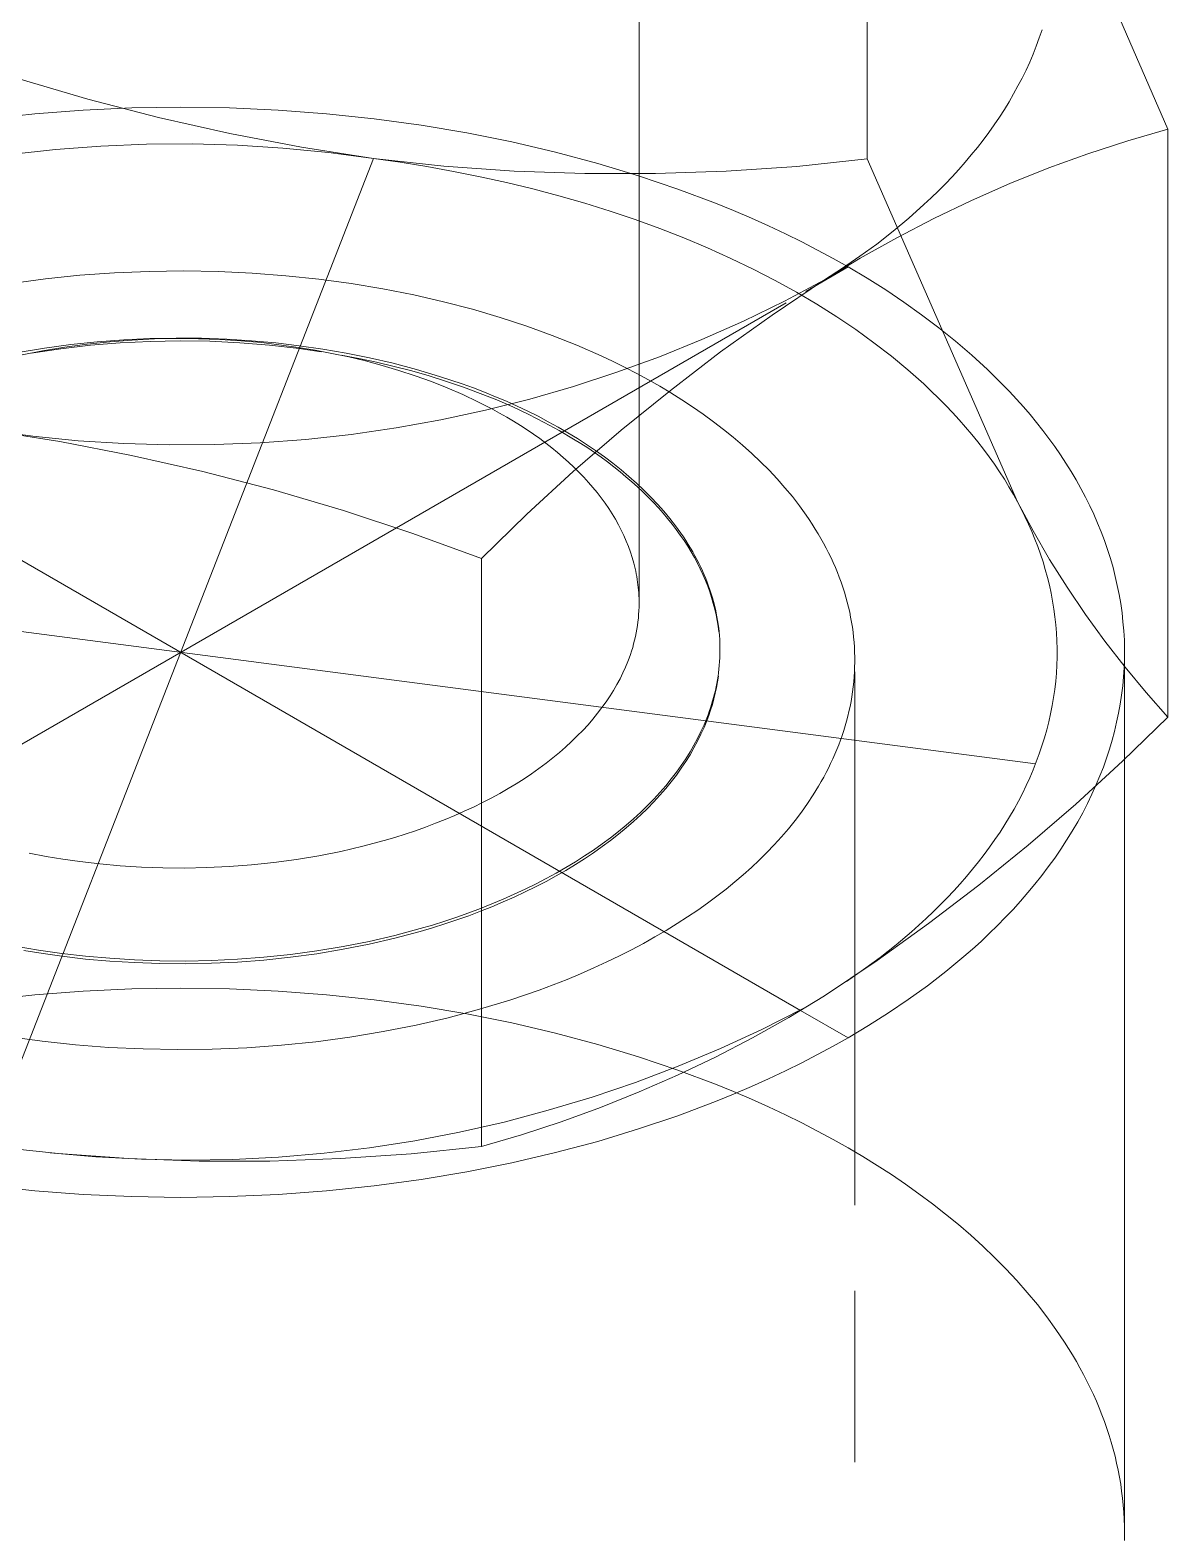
# Model space of a CAD drawing. Header units: millimetres. Extents: x -111 to 4919, y -143 to 3304.
# Drawn here: x 4455.75 to 4464.19, y 1393.85 to 1405.03 of the extents above; entities that cross this region are included whole.
import ezdxf

# ---------------------------------------------------------------- set-up
doc = ezdxf.new("R2010")
doc.units = ezdxf.units.MM
doc.linetypes.add('HIDDEN', pattern=[1.905, 1.27, -0.635])
doc.layers.add('ZANO_R', color=7, linetype='Continuous', lineweight=0)
doc.layers.add('ZANO_R_przerywana', color=7, linetype='HIDDEN', lineweight=0)

msp = doc.modelspace()

# ---------------------------------------------------------------- linework, layer by layer
at = {"layer": 'ZANO_R'}
for p, q in [((4460.27, 1408.991), (4460.27, 1400.776)), ((4461.961, 1408.43), (4461.961, 1404.071)), ((4464.192, 1404.292), (4463.136, 1406.723)), ((4463.238, 1404.968), (4463.216, 1404.908)), ((4463.259, 1405.028), (4463.238, 1404.968)), ((4463.192, 1404.848), (4463.167, 1404.789)), ((4463.216, 1404.908), (4463.192, 1404.848)), ((4463.14, 1404.729), (4463.111, 1404.67)), ((4463.167, 1404.789), (4463.14, 1404.729)), ((4456.181, 1404.514), (4455.662, 1404.667)), ((4463.08, 1404.612), (4463.048, 1404.553)), ((4463.111, 1404.67), (4463.08, 1404.612)), ((4456.706, 1404.378), (4456.181, 1404.514)), ((4463.014, 1404.495), (4462.979, 1404.438)), ((4463.048, 1404.553), (4463.014, 1404.495)), ((4455.436, 1404.368), (4455.789, 1404.406)), ((4455.789, 1404.406), (4456.147, 1404.432)), ((4456.147, 1404.432), (4456.508, 1404.449)), ((4456.508, 1404.449), (4456.87, 1404.454)), ((4457.234, 1404.259), (4456.706, 1404.378)), ((4456.87, 1404.454), (4457.232, 1404.449)), ((4457.232, 1404.449), (4457.593, 1404.432)), ((4457.593, 1404.432), (4457.951, 1404.406)), ((4457.951, 1404.406), (4458.305, 1404.368)), ((4458.305, 1404.368), (4458.653, 1404.321)), ((4462.942, 1404.38), (4462.904, 1404.323)), ((4462.979, 1404.438), (4462.942, 1404.38)), ((4457.766, 1404.158), (4457.234, 1404.259)), ((4458.653, 1404.321), (4458.994, 1404.264)), ((4458.994, 1404.264), (4459.327, 1404.197)), ((4462.863, 1404.267), (4462.822, 1404.211)), ((4462.904, 1404.323), (4462.863, 1404.267)), ((4463.894, 1404.206), (4464.192, 1404.292)), ((4464.192, 1399.933), (4464.192, 1404.292)), ((4455.942, 1404.141), (4456.279, 1404.166)), ((4456.279, 1404.166), (4456.617, 1404.18)), ((4456.617, 1404.18), (4456.955, 1404.182)), ((4456.955, 1404.182), (4457.292, 1404.172)), ((4457.292, 1404.172), (4457.629, 1404.151)), ((4457.629, 1404.151), (4457.966, 1404.118)), ((4458.301, 1404.073), (4457.766, 1404.158)), ((4459.327, 1404.197), (4459.65, 1404.122)), ((4462.779, 1404.156), (4462.734, 1404.101)), ((4462.822, 1404.211), (4462.779, 1404.156)), ((4463.599, 1404.11), (4463.894, 1404.206)), ((4455.44, 1396.752), (4458.301, 1404.073)), ((4455.606, 1404.104), (4455.942, 1404.141)), ((4457.966, 1404.118), (4458.301, 1404.073)), ((4458.301, 1404.073), (4458.499, 1404.046)), ((4458.822, 1404.018), (4458.301, 1404.073)), ((4458.499, 1404.046), (4458.697, 1404.014)), ((4459.65, 1404.122), (4459.964, 1404.038)), ((4459.964, 1404.038), (4460.267, 1403.946)), ((4461.961, 1404.071), (4461.44, 1404.016)), ((4461.961, 1404.071), (4463.077, 1401.528)), ((4462.688, 1404.046), (4462.641, 1403.993)), ((4462.734, 1404.101), (4462.688, 1404.046)), ((4463.308, 1404.004), (4463.599, 1404.11)), ((4458.697, 1404.014), (4458.895, 1403.979)), ((4459.345, 1403.981), (4458.822, 1404.018)), ((4458.895, 1403.979), (4459.092, 1403.939)), ((4459.092, 1403.939), (4459.288, 1403.896)), ((4459.869, 1403.963), (4459.345, 1403.981)), ((4460.393, 1403.962), (4459.869, 1403.963)), ((4460.267, 1403.946), (4460.558, 1403.848)), ((4460.917, 1403.98), (4460.393, 1403.962)), ((4461.44, 1404.016), (4460.917, 1403.98)), ((4462.592, 1403.939), (4462.542, 1403.886)), ((4462.641, 1403.993), (4462.592, 1403.939)), ((4463.02, 1403.888), (4463.308, 1404.004)), ((4459.288, 1403.896), (4459.483, 1403.849)), ((4459.483, 1403.849), (4459.676, 1403.798)), ((4460.558, 1403.848), (4460.837, 1403.743)), ((4462.49, 1403.834), (4462.437, 1403.783)), ((4462.542, 1403.886), (4462.49, 1403.834)), ((4462.736, 1403.764), (4463.02, 1403.888)), ((4459.676, 1403.798), (4459.867, 1403.743)), ((4459.867, 1403.743), (4460.055, 1403.684)), ((4460.837, 1403.743), (4460.971, 1403.688)), ((4462.383, 1403.732), (4462.271, 1403.632)), ((4462.437, 1403.783), (4462.383, 1403.732)), ((4462.457, 1403.63), (4462.736, 1403.764)), ((4460.055, 1403.684), (4460.241, 1403.621)), ((4460.241, 1403.621), (4460.424, 1403.555)), ((4460.971, 1403.688), (4461.103, 1403.632)), ((4461.103, 1403.632), (4461.231, 1403.574)), ((4462.271, 1403.632), (4462.155, 1403.535)), ((4462.182, 1403.487), (4462.457, 1403.63)), ((4460.424, 1403.555), (4460.603, 1403.485)), ((4460.603, 1403.485), (4460.778, 1403.411)), ((4461.231, 1403.574), (4461.355, 1403.516)), ((4461.355, 1403.516), (4461.477, 1403.456)), ((4461.911, 1403.335), (4462.182, 1403.487)), ((4462.155, 1403.535), (4462.034, 1403.44)), ((4460.778, 1403.411), (4460.95, 1403.334)), ((4461.477, 1403.456), (4461.594, 1403.395)), ((4461.594, 1403.395), (4461.709, 1403.333)), ((4462.034, 1403.44), (4461.908, 1403.349)), ((4460.95, 1403.334), (4461.117, 1403.254)), ((4461.117, 1403.254), (4461.279, 1403.17)), ((4461.506, 1403.089), (4461.82, 1403.27)), ((4461.646, 1403.174), (4461.911, 1403.335)), ((4461.779, 1403.26), (4461.646, 1403.174)), ((4461.709, 1403.333), (4461.82, 1403.27)), ((4461.908, 1403.349), (4461.779, 1403.26)), ((4461.82, 1403.27), (4461.961, 1403.187)), ((4455.616, 1403.148), (4455.868, 1403.182)), ((4455.868, 1403.182), (4456.123, 1403.208)), ((4456.123, 1403.208), (4456.379, 1403.227)), ((4456.379, 1403.227), (4456.636, 1403.237)), ((4456.636, 1403.237), (4456.893, 1403.241)), ((4456.893, 1403.241), (4457.148, 1403.236)), ((4457.148, 1403.236), (4457.401, 1403.224)), ((4457.401, 1403.224), (4457.651, 1403.205)), ((4457.651, 1403.205), (4457.896, 1403.179)), ((4457.896, 1403.179), (4458.136, 1403.147)), ((4458.136, 1403.147), (4458.371, 1403.108)), ((4461.257, 1402.913), (4461.646, 1403.174)), ((4461.279, 1403.17), (4461.437, 1403.083)), ((4461.646, 1403.174), (4461.348, 1403.016)), ((4461.961, 1403.187), (4462.099, 1403.1)), ((4452.304, 1403.049), (4461.468, 1397.758)), ((4458.371, 1403.108), (4458.599, 1403.063)), ((4458.599, 1403.063), (4458.82, 1403.012)), ((4461.437, 1403.083), (4461.589, 1402.994)), ((4462.099, 1403.1), (4462.234, 1403.01)), ((4452.022, 1397.614), (4461.36, 1403.005)), ((4458.82, 1403.012), (4459.034, 1402.956)), ((4459.034, 1402.956), (4459.239, 1402.896)), ((4461.348, 1403.016), (4461.044, 1402.868)), ((4461.589, 1402.994), (4461.736, 1402.901)), ((4462.234, 1403.01), (4462.365, 1402.916)), ((4462.365, 1402.916), (4462.494, 1402.819)), ((4459.239, 1402.896), (4459.437, 1402.831)), ((4459.437, 1402.831), (4459.625, 1402.763)), ((4461.044, 1402.868), (4460.735, 1402.731)), ((4460.875, 1402.64), (4461.257, 1402.913)), ((4461.736, 1402.901), (4461.877, 1402.806)), ((4461.877, 1402.806), (4462.012, 1402.708)), ((4462.494, 1402.819), (4462.618, 1402.72)), ((4456.056, 1402.694), (4455.86, 1402.668)), ((4456.178, 1402.698), (4456.012, 1402.676)), ((4456.252, 1402.715), (4456.056, 1402.694)), ((4456.345, 1402.716), (4456.178, 1402.698)), ((4456.423, 1402.707), (4456.202, 1402.689)), ((4456.448, 1402.73), (4456.252, 1402.715)), ((4456.511, 1402.728), (4456.345, 1402.716)), ((4456.644, 1402.718), (4456.423, 1402.707)), ((4456.643, 1402.739), (4456.448, 1402.73)), ((4456.677, 1402.736), (4456.511, 1402.728)), ((4456.836, 1402.743), (4456.643, 1402.739)), ((4456.866, 1402.722), (4456.644, 1402.718)), ((4456.841, 1402.739), (4456.677, 1402.736)), ((4457.026, 1402.741), (4456.836, 1402.743)), ((4457.002, 1402.738), (4456.841, 1402.739)), ((4457.088, 1402.719), (4456.866, 1402.722)), ((4457.161, 1402.732), (4457.002, 1402.738)), ((4457.213, 1402.734), (4457.026, 1402.741)), ((4457.309, 1402.708), (4457.088, 1402.719)), ((4457.317, 1402.722), (4457.161, 1402.732)), ((4457.396, 1402.723), (4457.213, 1402.734)), ((4457.53, 1402.69), (4457.309, 1402.708)), ((4457.47, 1402.709), (4457.317, 1402.722)), ((4457.576, 1402.707), (4457.396, 1402.723)), ((4457.618, 1402.691), (4457.47, 1402.709)), ((4457.75, 1402.665), (4457.53, 1402.69)), ((4457.75, 1402.686), (4457.576, 1402.707)), ((4457.742, 1402.674), (4457.618, 1402.691)), ((4459.625, 1402.763), (4459.809, 1402.69)), ((4460.735, 1402.731), (4460.422, 1402.604)), ((4462.012, 1402.708), (4462.141, 1402.609)), ((4462.618, 1402.72), (4462.738, 1402.617)), ((4455.86, 1402.668), (4455.665, 1402.635)), ((4455.846, 1402.648), (4455.682, 1402.616)), ((4455.982, 1402.664), (4455.762, 1402.632)), ((4456.012, 1402.676), (4455.846, 1402.648)), ((4456.202, 1402.689), (4455.982, 1402.664)), ((4457.867, 1402.653), (4457.742, 1402.674)), ((4457.924, 1402.661), (4457.75, 1402.686)), ((4457.913, 1402.642), (4457.75, 1402.665)), ((4457.992, 1402.629), (4457.867, 1402.653)), ((4458.097, 1402.631), (4457.924, 1402.661)), ((4458.117, 1402.603), (4457.992, 1402.629)), ((4458.193, 1402.592), (4458.062, 1402.617)), ((4458.272, 1402.596), (4458.097, 1402.631)), ((4458.242, 1402.573), (4458.117, 1402.603)), ((4458.324, 1402.564), (4458.193, 1402.592)), ((4458.446, 1402.556), (4458.272, 1402.596)), ((4459.809, 1402.69), (4459.989, 1402.61)), ((4459.989, 1402.61), (4460.078, 1402.568)), ((4460.422, 1402.604), (4460.105, 1402.489)), ((4460.502, 1402.355), (4460.875, 1402.64)), ((4462.141, 1402.609), (4462.264, 1402.507)), ((4462.738, 1402.617), (4462.853, 1402.51)), ((4458.366, 1402.539), (4458.242, 1402.573)), ((4458.454, 1402.533), (4458.324, 1402.564)), ((4458.489, 1402.503), (4458.366, 1402.539)), ((4458.619, 1402.51), (4458.446, 1402.556)), ((4458.584, 1402.499), (4458.454, 1402.533)), ((4458.61, 1402.463), (4458.489, 1402.503)), ((4458.713, 1402.462), (4458.584, 1402.499)), ((4458.79, 1402.459), (4458.619, 1402.51)), ((4460.105, 1402.489), (4459.784, 1402.384)), ((4460.078, 1402.568), (4460.166, 1402.525)), ((4460.166, 1402.525), (4460.253, 1402.48)), ((4460.253, 1402.48), (4460.339, 1402.433)), ((4462.264, 1402.507), (4462.323, 1402.455)), ((4462.853, 1402.51), (4462.909, 1402.456)), ((4458.73, 1402.42), (4458.61, 1402.463)), ((4458.841, 1402.422), (4458.713, 1402.462)), ((4458.847, 1402.373), (4458.73, 1402.42)), ((4458.959, 1402.403), (4458.79, 1402.459)), ((4458.968, 1402.379), (4458.841, 1402.422)), ((4458.962, 1402.324), (4458.847, 1402.373)), ((4459.042, 1402.373), (4458.959, 1402.403)), ((4459.092, 1402.333), (4458.968, 1402.379)), ((4459.125, 1402.341), (4459.042, 1402.373)), ((4459.784, 1402.384), (4459.459, 1402.29)), ((4460.138, 1402.06), (4460.502, 1402.355)), ((4460.339, 1402.433), (4460.423, 1402.385)), ((4460.423, 1402.385), (4460.506, 1402.336)), ((4462.323, 1402.455), (4462.381, 1402.403)), ((4462.381, 1402.403), (4462.437, 1402.35)), ((4462.909, 1402.456), (4462.964, 1402.401)), ((4462.964, 1402.401), (4463.018, 1402.346)), ((4459.075, 1402.271), (4458.962, 1402.324)), ((4459.129, 1402.243), (4459.075, 1402.271)), ((4459.215, 1402.284), (4459.092, 1402.333)), ((4459.206, 1402.308), (4459.125, 1402.341)), ((4459.183, 1402.215), (4459.129, 1402.243)), ((4459.459, 1402.29), (4459.131, 1402.208)), ((4459.287, 1402.274), (4459.206, 1402.308)), ((4459.335, 1402.232), (4459.215, 1402.284)), ((4459.366, 1402.238), (4459.287, 1402.274)), ((4460.506, 1402.336), (4460.587, 1402.285)), ((4460.587, 1402.285), (4460.667, 1402.232)), ((4462.437, 1402.35), (4462.491, 1402.297)), ((4462.491, 1402.297), (4462.544, 1402.244)), ((4462.544, 1402.244), (4462.595, 1402.19)), ((4463.018, 1402.346), (4463.07, 1402.289)), ((4463.07, 1402.289), (4463.12, 1402.232)), ((4458.801, 1402.136), (4458.469, 1402.077)), ((4459.131, 1402.208), (4458.801, 1402.136)), ((4459.236, 1402.186), (4459.183, 1402.215)), ((4459.289, 1402.156), (4459.236, 1402.186)), ((4459.34, 1402.126), (4459.289, 1402.156)), ((4459.452, 1402.176), (4459.335, 1402.232)), ((4459.444, 1402.201), (4459.366, 1402.238)), ((4459.521, 1402.163), (4459.444, 1402.201)), ((4459.567, 1402.118), (4459.452, 1402.176)), ((4459.596, 1402.123), (4459.521, 1402.163)), ((4460.667, 1402.232), (4460.745, 1402.178)), ((4460.745, 1402.178), (4460.821, 1402.123)), ((4462.595, 1402.19), (4462.644, 1402.136)), ((4462.644, 1402.136), (4462.692, 1402.082)), ((4463.12, 1402.232), (4463.17, 1402.175)), ((4463.17, 1402.175), (4463.218, 1402.116)), ((4455.44, 1402.059), (4455.975, 1401.975)), ((4455.775, 1402.015), (4455.44, 1402.059)), ((4458.134, 1402.028), (4457.798, 1401.992)), ((4458.469, 1402.077), (4458.134, 1402.028)), ((4459.39, 1402.095), (4459.34, 1402.126)), ((4459.439, 1402.063), (4459.39, 1402.095)), ((4459.486, 1402.03), (4459.439, 1402.063)), ((4459.533, 1401.997), (4459.486, 1402.03)), ((4459.678, 1402.058), (4459.567, 1402.118)), ((4459.67, 1402.083), (4459.596, 1402.123)), ((4459.742, 1402.041), (4459.67, 1402.083)), ((4459.785, 1401.994), (4459.678, 1402.058)), ((4459.813, 1401.998), (4459.742, 1402.041)), ((4459.782, 1401.753), (4460.138, 1402.06)), ((4460.821, 1402.123), (4460.896, 1402.066)), ((4460.896, 1402.066), (4460.968, 1402.008)), ((4462.692, 1402.082), (4462.738, 1402.027)), ((4462.738, 1402.027), (4462.782, 1401.973)), ((4463.218, 1402.116), (4463.264, 1402.057)), ((4463.264, 1402.057), (4463.309, 1401.998)), ((4456.111, 1401.982), (4455.775, 1402.015)), ((4455.975, 1401.975), (4456.507, 1401.873)), ((4456.448, 1401.961), (4456.111, 1401.982)), ((4456.786, 1401.951), (4456.448, 1401.961)), ((4457.124, 1401.953), (4456.786, 1401.951)), ((4457.461, 1401.966), (4457.124, 1401.953)), ((4457.798, 1401.992), (4457.461, 1401.966)), ((4459.579, 1401.963), (4459.533, 1401.997)), ((4459.623, 1401.929), (4459.579, 1401.963)), ((4459.666, 1401.894), (4459.623, 1401.929)), ((4459.838, 1401.961), (4459.785, 1401.994)), ((4459.881, 1401.954), (4459.813, 1401.998)), ((4459.889, 1401.928), (4459.838, 1401.961)), ((4459.948, 1401.908), (4459.881, 1401.954)), ((4459.939, 1401.894), (4459.889, 1401.928)), ((4460.013, 1401.862), (4459.948, 1401.908)), ((4460.968, 1402.008), (4461.038, 1401.949)), ((4461.038, 1401.949), (4461.106, 1401.888)), ((4462.782, 1401.973), (4462.825, 1401.918)), ((4462.825, 1401.918), (4462.866, 1401.862)), ((4463.309, 1401.998), (4463.353, 1401.938)), ((4463.353, 1401.938), (4463.395, 1401.877)), ((4456.507, 1401.873), (4457.035, 1401.754)), ((4459.707, 1401.858), (4459.666, 1401.894)), ((4459.747, 1401.822), (4459.707, 1401.858)), ((4459.786, 1401.786), (4459.747, 1401.822)), ((4459.988, 1401.859), (4459.939, 1401.894)), ((4460.036, 1401.824), (4459.988, 1401.859)), ((4460.076, 1401.815), (4460.013, 1401.862)), ((4460.083, 1401.788), (4460.036, 1401.824)), ((4460.137, 1401.766), (4460.076, 1401.815)), ((4461.106, 1401.888), (4461.171, 1401.826)), ((4461.171, 1401.826), (4461.234, 1401.763)), ((4462.866, 1401.862), (4462.905, 1401.807)), ((4462.905, 1401.807), (4462.943, 1401.751)), ((4463.395, 1401.877), (4463.435, 1401.815)), ((4463.435, 1401.815), (4463.474, 1401.753)), ((4457.035, 1401.754), (4457.559, 1401.618)), ((4459.437, 1401.436), (4459.782, 1401.753)), ((4459.824, 1401.749), (4459.786, 1401.786)), ((4459.86, 1401.711), (4459.824, 1401.749)), ((4459.894, 1401.673), (4459.86, 1401.711)), ((4460.129, 1401.752), (4460.083, 1401.788)), ((4460.173, 1401.715), (4460.129, 1401.752)), ((4460.195, 1401.717), (4460.137, 1401.766)), ((4460.216, 1401.678), (4460.173, 1401.715)), ((4460.252, 1401.667), (4460.195, 1401.717)), ((4461.234, 1401.763), (4461.294, 1401.699)), ((4461.294, 1401.699), (4461.352, 1401.633)), ((4462.943, 1401.751), (4462.979, 1401.696)), ((4462.979, 1401.696), (4463.013, 1401.64)), ((4463.474, 1401.753), (4463.511, 1401.691)), ((4463.511, 1401.691), (4463.546, 1401.628)), ((4457.559, 1401.618), (4458.078, 1401.465)), ((4459.928, 1401.635), (4459.894, 1401.673)), ((4459.959, 1401.597), (4459.928, 1401.635)), ((4459.989, 1401.558), (4459.959, 1401.597)), ((4460.258, 1401.64), (4460.216, 1401.678)), ((4460.306, 1401.616), (4460.252, 1401.667)), ((4460.299, 1401.602), (4460.258, 1401.64)), ((4460.338, 1401.563), (4460.299, 1401.602)), ((4460.358, 1401.564), (4460.306, 1401.616)), ((4461.352, 1401.633), (4461.407, 1401.567)), ((4463.013, 1401.64), (4463.046, 1401.584)), ((4463.046, 1401.584), (4463.077, 1401.528)), ((4463.546, 1401.628), (4463.58, 1401.564)), ((4458.078, 1401.465), (4458.592, 1401.295)), ((4460.018, 1401.518), (4459.989, 1401.558)), ((4460.045, 1401.479), (4460.018, 1401.518)), ((4460.071, 1401.439), (4460.045, 1401.479)), ((4460.376, 1401.524), (4460.338, 1401.563)), ((4460.407, 1401.512), (4460.358, 1401.564)), ((4460.413, 1401.485), (4460.376, 1401.524)), ((4460.454, 1401.459), (4460.407, 1401.512)), ((4460.448, 1401.445), (4460.413, 1401.485)), ((4461.407, 1401.567), (4461.459, 1401.5)), ((4461.459, 1401.5), (4461.509, 1401.431)), ((4463.077, 1401.528), (4463.105, 1401.474)), ((4463.077, 1401.528), (4463.192, 1401.313)), ((4463.105, 1401.474), (4463.132, 1401.419)), ((4463.58, 1401.564), (4463.612, 1401.5)), ((4463.612, 1401.5), (4463.642, 1401.436)), ((4459.101, 1401.108), (4459.437, 1401.436)), ((4460.095, 1401.399), (4460.071, 1401.439)), ((4460.117, 1401.359), (4460.095, 1401.399)), ((4460.138, 1401.319), (4460.117, 1401.359)), ((4460.482, 1401.405), (4460.448, 1401.445)), ((4460.499, 1401.405), (4460.454, 1401.459)), ((4460.515, 1401.364), (4460.482, 1401.405)), ((4460.541, 1401.351), (4460.499, 1401.405)), ((4460.546, 1401.323), (4460.515, 1401.364)), ((4460.581, 1401.296), (4460.541, 1401.351)), ((4461.509, 1401.431), (4461.532, 1401.397)), ((4461.532, 1401.397), (4461.555, 1401.362)), ((4461.555, 1401.362), (4461.577, 1401.327)), ((4463.132, 1401.419), (4463.158, 1401.364)), ((4463.158, 1401.364), (4463.182, 1401.309)), ((4463.642, 1401.436), (4463.67, 1401.371)), ((4463.67, 1401.371), (4463.697, 1401.306)), ((4450.53, 1401.238), (4463.211, 1399.587)), ((4458.592, 1401.295), (4459.101, 1401.108)), ((4460.157, 1401.278), (4460.138, 1401.319)), ((4460.175, 1401.238), (4460.157, 1401.278)), ((4460.191, 1401.197), (4460.175, 1401.238)), ((4460.576, 1401.282), (4460.546, 1401.323)), ((4460.604, 1401.241), (4460.576, 1401.282)), ((4460.6, 1401.268), (4460.581, 1401.296)), ((4460.618, 1401.241), (4460.6, 1401.268)), ((4460.631, 1401.199), (4460.604, 1401.241)), ((4460.635, 1401.213), (4460.618, 1401.241)), ((4461.577, 1401.327), (4461.599, 1401.292)), ((4461.599, 1401.292), (4461.619, 1401.257)), ((4461.619, 1401.257), (4461.639, 1401.221)), ((4463.182, 1401.309), (4463.205, 1401.253)), ((4463.192, 1401.313), (4463.315, 1401.102)), ((4463.205, 1401.253), (4463.227, 1401.197)), ((4463.697, 1401.306), (4463.722, 1401.241)), ((4463.722, 1401.241), (4463.745, 1401.175)), ((4460.206, 1401.156), (4460.191, 1401.197)), ((4460.219, 1401.116), (4460.206, 1401.156)), ((4460.656, 1401.157), (4460.631, 1401.199)), ((4460.652, 1401.185), (4460.635, 1401.213)), ((4460.669, 1401.157), (4460.652, 1401.185)), ((4460.68, 1401.115), (4460.656, 1401.157)), ((4460.684, 1401.129), (4460.669, 1401.157)), ((4460.699, 1401.101), (4460.684, 1401.129)), ((4461.639, 1401.221), (4461.658, 1401.186)), ((4461.658, 1401.186), (4461.676, 1401.15)), ((4461.676, 1401.15), (4461.694, 1401.114)), ((4463.227, 1401.197), (4463.247, 1401.14)), ((4463.247, 1401.14), (4463.266, 1401.083)), ((4463.745, 1401.175), (4463.766, 1401.108)), ((4459.101, 1396.749), (4459.101, 1401.108)), ((4460.231, 1401.075), (4460.219, 1401.116)), ((4460.241, 1401.035), (4460.231, 1401.075)), ((4460.245, 1401.014), (4460.241, 1401.035)), ((4460.249, 1400.994), (4460.245, 1401.014)), ((4460.703, 1401.073), (4460.68, 1401.115)), ((4460.714, 1401.073), (4460.699, 1401.101)), ((4460.724, 1401.031), (4460.703, 1401.073)), ((4460.727, 1401.045), (4460.714, 1401.073)), ((4460.744, 1400.989), (4460.724, 1401.031)), ((4460.741, 1401.017), (4460.727, 1401.045)), ((4460.753, 1400.988), (4460.741, 1401.017)), ((4461.694, 1401.114), (4461.71, 1401.078)), ((4461.71, 1401.078), (4461.726, 1401.042)), ((4461.726, 1401.042), (4461.741, 1401.005)), ((4463.266, 1401.083), (4463.283, 1401.026)), ((4463.283, 1401.026), (4463.299, 1400.968)), ((4463.315, 1401.102), (4463.445, 1400.896)), ((4463.766, 1401.108), (4463.785, 1401.042)), ((4463.785, 1401.042), (4463.802, 1400.975)), ((4460.253, 1400.974), (4460.249, 1400.994)), ((4460.256, 1400.954), (4460.253, 1400.974)), ((4460.259, 1400.933), (4460.256, 1400.954)), ((4460.262, 1400.913), (4460.259, 1400.933)), ((4460.264, 1400.893), (4460.262, 1400.913)), ((4460.762, 1400.946), (4460.744, 1400.989)), ((4460.765, 1400.96), (4460.753, 1400.988)), ((4460.779, 1400.904), (4460.762, 1400.946)), ((4460.776, 1400.932), (4460.765, 1400.96)), ((4460.786, 1400.903), (4460.776, 1400.932)), ((4460.794, 1400.861), (4460.779, 1400.904)), ((4460.796, 1400.875), (4460.786, 1400.903)), ((4461.741, 1401.005), (4461.755, 1400.969)), ((4461.755, 1400.969), (4461.769, 1400.932)), ((4461.769, 1400.932), (4461.781, 1400.896)), ((4463.299, 1400.968), (4463.313, 1400.91)), ((4463.313, 1400.91), (4463.326, 1400.852)), ((4463.802, 1400.975), (4463.817, 1400.908)), ((4463.817, 1400.908), (4463.831, 1400.841)), ((4460.266, 1400.873), (4460.264, 1400.893)), ((4460.268, 1400.853), (4460.266, 1400.873)), ((4460.269, 1400.833), (4460.268, 1400.853)), ((4460.27, 1400.813), (4460.269, 1400.833)), ((4460.27, 1400.793), (4460.27, 1400.813)), ((4460.808, 1400.819), (4460.794, 1400.861)), ((4460.806, 1400.847), (4460.796, 1400.875)), ((4460.814, 1400.818), (4460.806, 1400.847)), ((4460.82, 1400.776), (4460.808, 1400.819)), ((4460.822, 1400.79), (4460.814, 1400.818)), ((4461.781, 1400.896), (4461.793, 1400.859)), ((4461.793, 1400.859), (4461.804, 1400.822)), ((4461.804, 1400.822), (4461.814, 1400.785)), ((4463.326, 1400.852), (4463.337, 1400.793)), ((4463.337, 1400.793), (4463.346, 1400.734)), ((4463.445, 1400.896), (4463.581, 1400.693)), ((4463.831, 1400.841), (4463.842, 1400.774)), ((4460.265, 1400.666), (4460.267, 1400.694)), ((4460.267, 1400.694), (4460.269, 1400.721)), ((4460.269, 1400.721), (4460.27, 1400.749)), ((4460.27, 1400.749), (4460.27, 1400.776)), ((4460.831, 1400.734), (4460.82, 1400.776)), ((4460.83, 1400.762), (4460.822, 1400.79)), ((4460.836, 1400.734), (4460.83, 1400.762)), ((4460.841, 1400.691), (4460.831, 1400.734)), ((4460.842, 1400.705), (4460.836, 1400.734)), ((4460.849, 1400.649), (4460.841, 1400.691)), ((4460.848, 1400.677), (4460.842, 1400.705)), ((4461.814, 1400.785), (4461.823, 1400.748)), ((4461.823, 1400.748), (4461.832, 1400.711)), ((4461.832, 1400.711), (4461.839, 1400.674)), ((4463.346, 1400.734), (4463.354, 1400.675)), ((4463.581, 1400.693), (4463.724, 1400.496)), ((4463.842, 1400.774), (4463.852, 1400.706)), ((4463.852, 1400.706), (4463.859, 1400.638)), ((4460.249, 1400.557), (4460.254, 1400.584)), ((4460.254, 1400.584), (4460.258, 1400.611)), ((4460.258, 1400.611), (4460.262, 1400.639)), ((4460.262, 1400.639), (4460.265, 1400.666)), ((4460.853, 1400.649), (4460.848, 1400.677)), ((4460.856, 1400.607), (4460.849, 1400.649)), ((4460.857, 1400.621), (4460.853, 1400.649)), ((4460.862, 1400.564), (4460.856, 1400.607)), ((4460.861, 1400.593), (4460.857, 1400.621)), ((4460.864, 1400.565), (4460.861, 1400.593)), ((4461.839, 1400.674), (4461.846, 1400.637)), ((4461.846, 1400.637), (4461.852, 1400.6)), ((4461.852, 1400.6), (4461.857, 1400.563)), ((4463.354, 1400.675), (4463.361, 1400.616)), ((4463.361, 1400.616), (4463.365, 1400.557)), ((4463.859, 1400.638), (4463.865, 1400.571)), ((4463.865, 1400.571), (4463.869, 1400.503)), ((4460.223, 1400.449), (4460.23, 1400.475)), ((4460.23, 1400.475), (4460.237, 1400.502)), ((4460.237, 1400.502), (4460.243, 1400.529)), ((4460.243, 1400.529), (4460.249, 1400.557)), ((4460.866, 1400.537), (4460.864, 1400.565)), ((4460.868, 1400.509), (4460.866, 1400.537)), ((4460.869, 1400.481), (4460.868, 1400.509)), ((4460.87, 1400.453), (4460.869, 1400.481)), ((4461.857, 1400.563), (4461.861, 1400.526)), ((4461.861, 1400.526), (4461.865, 1400.489)), ((4461.865, 1400.489), (4461.867, 1400.452)), ((4463.365, 1400.557), (4463.369, 1400.497)), ((4463.369, 1400.497), (4463.37, 1400.438)), ((4463.724, 1400.496), (4463.874, 1400.303)), ((4463.869, 1400.503), (4463.87, 1400.435)), ((4460.169, 1400.302), (4460.187, 1400.344)), ((4460.187, 1400.344), (4460.197, 1400.37)), ((4460.197, 1400.37), (4460.206, 1400.396)), ((4460.206, 1400.396), (4460.215, 1400.422)), ((4460.215, 1400.422), (4460.223, 1400.449)), ((4460.867, 1400.344), (4460.869, 1400.371)), ((4460.869, 1400.371), (4460.87, 1400.398)), ((4460.87, 1400.426), (4460.87, 1400.453)), ((4460.87, 1400.398), (4460.87, 1400.426)), ((4461.867, 1400.452), (4461.869, 1400.415)), ((4461.869, 1400.415), (4461.87, 1400.378)), ((4461.87, 1400.378), (4461.87, 1400.341)), ((4463.37, 1400.378), (4463.368, 1400.318)), ((4463.37, 1400.438), (4463.37, 1400.378)), ((4463.87, 1400.367), (4463.867, 1400.299)), ((4463.87, 1400.435), (4463.87, 1400.367)), ((4463.87, 1393.881), (4463.87, 1400.413)), ((4460.129, 1400.217), (4460.15, 1400.26)), ((4460.15, 1400.26), (4460.169, 1400.302)), ((4460.851, 1400.209), (4460.856, 1400.236)), ((4460.852, 1400.193), (4460.858, 1400.235)), ((4460.856, 1400.236), (4460.859, 1400.262)), ((4460.859, 1400.262), (4460.862, 1400.289)), ((4460.862, 1400.289), (4460.865, 1400.316)), ((4460.865, 1400.316), (4460.867, 1400.344)), ((4461.868, 1400.267), (4461.866, 1400.23)), ((4461.869, 1400.304), (4461.868, 1400.267)), ((4461.87, 1400.341), (4461.869, 1400.304)), ((4461.87, 1400.267), (4461.87, 1398.011)), ((4463.365, 1400.258), (4463.36, 1400.198)), ((4463.368, 1400.318), (4463.365, 1400.258)), ((4463.867, 1400.299), (4463.863, 1400.231)), ((4463.874, 1400.303), (4464.03, 1400.115)), ((4460.055, 1400.089), (4460.081, 1400.131)), ((4460.081, 1400.131), (4460.106, 1400.174)), ((4460.106, 1400.174), (4460.129, 1400.217)), ((4460.829, 1400.104), (4460.836, 1400.13)), ((4460.835, 1400.109), (4460.844, 1400.151)), ((4460.836, 1400.13), (4460.841, 1400.156)), ((4460.841, 1400.156), (4460.847, 1400.182)), ((4460.844, 1400.151), (4460.852, 1400.193)), ((4460.847, 1400.182), (4460.851, 1400.209)), ((4461.859, 1400.157), (4461.854, 1400.12)), ((4461.863, 1400.193), (4461.859, 1400.157)), ((4461.866, 1400.23), (4461.863, 1400.193)), ((4463.353, 1400.138), (4463.344, 1400.078)), ((4463.36, 1400.198), (4463.353, 1400.138)), ((4463.857, 1400.164), (4463.849, 1400.096)), ((4463.863, 1400.231), (4463.857, 1400.164)), ((4459.995, 1400.003), (4460.026, 1400.046)), ((4460.026, 1400.046), (4460.055, 1400.089)), ((4460.799, 1400.001), (4460.808, 1400.026)), ((4460.801, 1399.985), (4460.814, 1400.026)), ((4460.808, 1400.026), (4460.815, 1400.052)), ((4460.814, 1400.026), (4460.825, 1400.067)), ((4460.815, 1400.052), (4460.822, 1400.078)), ((4460.822, 1400.078), (4460.829, 1400.104)), ((4460.825, 1400.067), (4460.835, 1400.109)), ((4461.835, 1400.011), (4461.827, 1399.975)), ((4461.842, 1400.047), (4461.835, 1400.011)), ((4461.848, 1400.084), (4461.842, 1400.047)), ((4461.854, 1400.12), (4461.848, 1400.084)), ((4463.334, 1400.018), (4463.322, 1399.958)), ((4463.344, 1400.078), (4463.334, 1400.018)), ((4463.839, 1400.029), (4463.826, 1399.961)), ((4463.849, 1400.096), (4463.839, 1400.029)), ((4464.03, 1400.115), (4464.192, 1399.933)), ((4459.892, 1399.876), (4459.928, 1399.918)), ((4459.928, 1399.918), (4459.963, 1399.961)), ((4459.963, 1399.961), (4459.995, 1400.003)), ((4460.752, 1399.875), (4460.772, 1399.925)), ((4460.752, 1399.855), (4460.772, 1399.904)), ((4460.772, 1399.925), (4460.782, 1399.95)), ((4460.772, 1399.904), (4460.787, 1399.944)), ((4460.782, 1399.95), (4460.791, 1399.975)), ((4460.787, 1399.944), (4460.801, 1399.985)), ((4460.791, 1399.975), (4460.799, 1400.001)), ((4461.809, 1399.903), (4461.799, 1399.868)), ((4461.818, 1399.939), (4461.809, 1399.903)), ((4461.827, 1399.975), (4461.818, 1399.939)), ((4463.309, 1399.898), (4463.294, 1399.839)), ((4463.322, 1399.958), (4463.309, 1399.898)), ((4463.826, 1399.961), (4463.812, 1399.894)), ((4464.192, 1399.933), (4463.856, 1399.606)), ((4459.77, 1399.751), (4459.812, 1399.793)), ((4459.812, 1399.793), (4459.853, 1399.834)), ((4459.853, 1399.834), (4459.892, 1399.876)), ((4460.704, 1399.775), (4460.729, 1399.825)), ((4460.704, 1399.754), (4460.729, 1399.805)), ((4460.729, 1399.825), (4460.752, 1399.875)), ((4460.729, 1399.805), (4460.752, 1399.855)), ((4461.776, 1399.797), (4461.764, 1399.762)), ((4461.788, 1399.832), (4461.776, 1399.797)), ((4461.799, 1399.868), (4461.788, 1399.832)), ((4463.294, 1399.839), (4463.277, 1399.779)), ((4463.796, 1399.827), (4463.779, 1399.761)), ((4463.812, 1399.894), (4463.796, 1399.827)), ((4459.679, 1399.67), (4459.725, 1399.71)), ((4459.725, 1399.71), (4459.77, 1399.751)), ((4460.617, 1399.624), (4460.648, 1399.675)), ((4460.648, 1399.675), (4460.677, 1399.725)), ((4460.648, 1399.654), (4460.677, 1399.704)), ((4460.677, 1399.725), (4460.704, 1399.775)), ((4460.677, 1399.704), (4460.704, 1399.754)), ((4461.737, 1399.692), (4461.722, 1399.657)), ((4461.751, 1399.727), (4461.737, 1399.692)), ((4461.764, 1399.762), (4461.751, 1399.727)), ((4463.258, 1399.719), (4463.238, 1399.66)), ((4463.277, 1399.779), (4463.258, 1399.719)), ((4463.759, 1399.694), (4463.737, 1399.628)), ((4463.779, 1399.761), (4463.759, 1399.694)), ((4459.527, 1399.552), (4459.58, 1399.59)), ((4459.58, 1399.59), (4459.63, 1399.63)), ((4459.63, 1399.63), (4459.679, 1399.67)), ((4460.547, 1399.524), (4460.583, 1399.574)), ((4460.583, 1399.574), (4460.617, 1399.624)), ((4460.583, 1399.553), (4460.617, 1399.603)), ((4460.617, 1399.603), (4460.648, 1399.654)), ((4461.691, 1399.589), (4461.675, 1399.555)), ((4461.707, 1399.623), (4461.691, 1399.589)), ((4461.722, 1399.657), (4461.707, 1399.623)), ((4463.216, 1399.601), (4463.193, 1399.542)), ((4463.238, 1399.66), (4463.216, 1399.601)), ((4463.856, 1399.606), (4463.51, 1399.288)), ((4463.714, 1399.562), (4463.688, 1399.497)), ((4463.737, 1399.628), (4463.714, 1399.562)), ((4459.358, 1399.439), (4459.417, 1399.476)), ((4459.417, 1399.476), (4459.473, 1399.513)), ((4459.473, 1399.513), (4459.527, 1399.552)), ((4460.468, 1399.424), (4460.509, 1399.474)), ((4460.468, 1399.403), (4460.509, 1399.453)), ((4460.509, 1399.474), (4460.547, 1399.524)), ((4460.509, 1399.453), (4460.547, 1399.503)), ((4460.547, 1399.503), (4460.583, 1399.553)), ((4461.621, 1399.454), (4461.602, 1399.421)), ((4461.64, 1399.487), (4461.621, 1399.454)), ((4461.658, 1399.521), (4461.64, 1399.487)), ((4461.675, 1399.555), (4461.658, 1399.521)), ((4463.168, 1399.483), (4463.141, 1399.425)), ((4463.193, 1399.542), (4463.168, 1399.483)), ((4463.688, 1399.497), (4463.661, 1399.432)), ((4459.173, 1399.332), (4459.237, 1399.367)), ((4459.237, 1399.367), (4459.299, 1399.402)), ((4459.299, 1399.402), (4459.358, 1399.439)), ((4460.379, 1399.325), (4460.425, 1399.374)), ((4460.379, 1399.304), (4460.425, 1399.354)), ((4460.425, 1399.374), (4460.468, 1399.424)), ((4460.425, 1399.354), (4460.468, 1399.403)), ((4461.562, 1399.356), (4461.519, 1399.291)), ((4461.602, 1399.421), (4461.562, 1399.356)), ((4463.113, 1399.366), (4463.083, 1399.309)), ((4463.141, 1399.425), (4463.113, 1399.366)), ((4463.629, 1399.362), (4463.596, 1399.292)), ((4463.661, 1399.432), (4463.629, 1399.362)), ((4458.904, 1399.203), (4458.974, 1399.234)), ((4458.974, 1399.234), (4459.042, 1399.266)), ((4459.042, 1399.266), (4459.108, 1399.299)), ((4459.108, 1399.299), (4459.173, 1399.332)), ((4460.229, 1399.179), (4460.282, 1399.227)), ((4460.282, 1399.227), (4460.332, 1399.276)), ((4460.282, 1399.207), (4460.332, 1399.255)), ((4460.332, 1399.276), (4460.379, 1399.325)), ((4460.332, 1399.255), (4460.379, 1399.304)), ((4461.474, 1399.228), (4461.427, 1399.166)), ((4461.519, 1399.291), (4461.474, 1399.228)), ((4463.051, 1399.251), (4463.018, 1399.194)), ((4463.083, 1399.309), (4463.051, 1399.251)), ((4463.51, 1399.288), (4463.155, 1398.982)), ((4463.596, 1399.292), (4463.56, 1399.223)), ((4458.611, 1399.09), (4458.686, 1399.117)), ((4458.686, 1399.117), (4458.76, 1399.145)), ((4458.76, 1399.145), (4458.833, 1399.173)), ((4458.833, 1399.173), (4458.904, 1399.203)), ((4460.117, 1399.085), (4460.174, 1399.132)), ((4460.174, 1399.132), (4460.229, 1399.179)), ((4460.174, 1399.111), (4460.229, 1399.159)), ((4460.229, 1399.159), (4460.282, 1399.207)), ((4461.427, 1399.166), (4461.378, 1399.105)), ((4462.983, 1399.137), (4462.947, 1399.08)), ((4463.018, 1399.194), (4462.983, 1399.137)), ((4463.523, 1399.155), (4463.483, 1399.087)), ((4463.56, 1399.223), (4463.523, 1399.155)), ((4458.221, 1398.975), (4458.38, 1399.018)), ((4458.38, 1399.018), (4458.458, 1399.041)), ((4458.458, 1399.041), (4458.535, 1399.065)), ((4458.535, 1399.065), (4458.611, 1399.09)), ((4459.996, 1398.992), (4460.058, 1399.038)), ((4459.996, 1398.972), (4460.058, 1399.017)), ((4460.058, 1399.038), (4460.117, 1399.085)), ((4460.058, 1399.017), (4460.117, 1399.064)), ((4460.117, 1399.064), (4460.174, 1399.111)), ((4461.327, 1399.045), (4461.273, 1398.986)), ((4461.378, 1399.105), (4461.327, 1399.045)), ((4462.909, 1399.024), (4462.87, 1398.969)), ((4462.947, 1399.08), (4462.909, 1399.024)), ((4463.441, 1399.02), (4463.398, 1398.953)), ((4463.483, 1399.087), (4463.441, 1399.02)), ((4455.746, 1398.924), (4455.872, 1398.9)), ((4455.872, 1398.9), (4455.997, 1398.879)), ((4457.729, 1398.877), (4457.895, 1398.905)), ((4457.895, 1398.905), (4458.059, 1398.937)), ((4458.059, 1398.937), (4458.221, 1398.975)), ((4459.798, 1398.86), (4459.866, 1398.903)), ((4459.866, 1398.903), (4459.932, 1398.947)), ((4459.866, 1398.882), (4459.932, 1398.927)), ((4459.932, 1398.947), (4459.996, 1398.992)), ((4459.932, 1398.927), (4459.996, 1398.972)), ((4461.218, 1398.929), (4461.161, 1398.872)), ((4461.273, 1398.986), (4461.218, 1398.929)), ((4462.829, 1398.913), (4462.787, 1398.859)), ((4463.155, 1398.982), (4462.791, 1398.686)), ((4462.87, 1398.969), (4462.829, 1398.913)), ((4463.398, 1398.953), (4463.353, 1398.887)), ((4455.997, 1398.879), (4456.122, 1398.862)), ((4456.122, 1398.862), (4456.271, 1398.844)), ((4456.271, 1398.844), (4456.423, 1398.83)), ((4456.423, 1398.83), (4456.579, 1398.821)), ((4456.579, 1398.821), (4456.738, 1398.815)), ((4456.738, 1398.815), (4456.9, 1398.813)), ((4456.9, 1398.813), (4457.064, 1398.817)), ((4457.064, 1398.817), (4457.229, 1398.824)), ((4457.229, 1398.824), (4457.395, 1398.837)), ((4457.395, 1398.837), (4457.562, 1398.855)), ((4457.562, 1398.855), (4457.729, 1398.877)), ((4459.655, 1398.775), (4459.727, 1398.817)), ((4459.655, 1398.755), (4459.727, 1398.796)), ((4459.727, 1398.817), (4459.798, 1398.86)), ((4459.727, 1398.796), (4459.798, 1398.839)), ((4459.798, 1398.839), (4459.866, 1398.882)), ((4461.103, 1398.817), (4461.043, 1398.763)), ((4461.161, 1398.872), (4461.103, 1398.817)), ((4462.743, 1398.804), (4462.698, 1398.751)), ((4462.787, 1398.859), (4462.743, 1398.804)), ((4463.305, 1398.822), (4463.256, 1398.758)), ((4463.353, 1398.887), (4463.305, 1398.822)), ((4459.425, 1398.656), (4459.503, 1398.695)), ((4459.425, 1398.636), (4459.503, 1398.674)), ((4459.503, 1398.695), (4459.58, 1398.735)), ((4459.503, 1398.674), (4459.58, 1398.714)), ((4459.58, 1398.735), (4459.655, 1398.775)), ((4459.58, 1398.714), (4459.655, 1398.755)), ((4460.98, 1398.71), (4460.916, 1398.657)), ((4461.043, 1398.763), (4460.98, 1398.71)), ((4462.791, 1398.686), (4462.417, 1398.402)), ((4462.652, 1398.697), (4462.604, 1398.645)), ((4462.698, 1398.751), (4462.652, 1398.697)), ((4463.206, 1398.694), (4463.153, 1398.631)), ((4463.256, 1398.758), (4463.206, 1398.694)), ((4459.179, 1398.548), (4459.263, 1398.583)), ((4459.179, 1398.527), (4459.263, 1398.562)), ((4459.263, 1398.583), (4459.345, 1398.619)), ((4459.263, 1398.562), (4459.345, 1398.598)), ((4459.345, 1398.619), (4459.425, 1398.656)), ((4459.345, 1398.598), (4459.425, 1398.636)), ((4460.848, 1398.605), (4460.778, 1398.553)), ((4460.916, 1398.657), (4460.848, 1398.605)), ((4462.555, 1398.593), (4462.504, 1398.541)), ((4462.604, 1398.645), (4462.555, 1398.593)), ((4463.099, 1398.569), (4463.044, 1398.507)), ((4463.153, 1398.631), (4463.099, 1398.569)), ((4458.829, 1398.42), (4458.919, 1398.45)), ((4458.919, 1398.45), (4459.007, 1398.481)), ((4458.919, 1398.429), (4459.007, 1398.46)), ((4459.007, 1398.481), (4459.094, 1398.514)), ((4459.007, 1398.46), (4459.094, 1398.493)), ((4459.094, 1398.514), (4459.179, 1398.548)), ((4459.094, 1398.493), (4459.179, 1398.527)), ((4460.63, 1398.451), (4460.552, 1398.401)), ((4460.706, 1398.502), (4460.63, 1398.451)), ((4460.778, 1398.553), (4460.706, 1398.502)), ((4462.453, 1398.49), (4462.4, 1398.44)), ((4462.504, 1398.541), (4462.453, 1398.49)), ((4462.986, 1398.447), (4462.928, 1398.387)), ((4463.044, 1398.507), (4462.986, 1398.447)), ((4458.459, 1398.314), (4458.646, 1398.364)), ((4458.459, 1398.293), (4458.646, 1398.343)), ((4458.646, 1398.364), (4458.738, 1398.391)), ((4458.646, 1398.343), (4458.738, 1398.371)), ((4458.738, 1398.391), (4458.829, 1398.42)), ((4458.738, 1398.371), (4458.829, 1398.399)), ((4458.829, 1398.399), (4458.919, 1398.429)), ((4460.472, 1398.351), (4460.388, 1398.303)), ((4460.552, 1398.401), (4460.472, 1398.351)), ((4462.417, 1398.402), (4462.036, 1398.129)), ((4462.29, 1398.341), (4462.176, 1398.245)), ((4462.4, 1398.44), (4462.29, 1398.341)), ((4462.928, 1398.387), (4462.867, 1398.328)), ((4455.643, 1398.235), (4455.817, 1398.205)), ((4457.881, 1398.199), (4458.076, 1398.231)), ((4458.076, 1398.231), (4458.269, 1398.27)), ((4458.076, 1398.211), (4458.269, 1398.249)), ((4458.269, 1398.27), (4458.459, 1398.314)), ((4458.269, 1398.249), (4458.459, 1398.293)), ((4460.303, 1398.255), (4460.214, 1398.208)), ((4460.388, 1398.303), (4460.303, 1398.255)), ((4462.176, 1398.245), (4462.057, 1398.151)), ((4462.806, 1398.27), (4462.743, 1398.213)), ((4462.867, 1398.328), (4462.806, 1398.27)), ((4455.708, 1398.203), (4455.85, 1398.18)), ((4455.817, 1398.205), (4455.99, 1398.181)), ((4455.85, 1398.18), (4455.99, 1398.16)), ((4455.99, 1398.181), (4456.165, 1398.16)), ((4455.99, 1398.16), (4456.165, 1398.139)), ((4456.165, 1398.16), (4456.344, 1398.144)), ((4456.165, 1398.139), (4456.344, 1398.123)), ((4456.344, 1398.144), (4456.528, 1398.132)), ((4456.344, 1398.123), (4456.528, 1398.112)), ((4456.528, 1398.132), (4456.715, 1398.126)), ((4456.528, 1398.112), (4456.715, 1398.105)), ((4456.715, 1398.126), (4456.905, 1398.124)), ((4456.905, 1398.124), (4457.098, 1398.128)), ((4457.098, 1398.128), (4457.292, 1398.137)), ((4457.098, 1398.107), (4457.292, 1398.116)), ((4457.292, 1398.137), (4457.488, 1398.152)), ((4457.292, 1398.116), (4457.488, 1398.131)), ((4457.488, 1398.152), (4457.684, 1398.172)), ((4457.488, 1398.131), (4457.684, 1398.152)), ((4457.684, 1398.172), (4457.881, 1398.199)), ((4457.684, 1398.152), (4457.881, 1398.178)), ((4457.881, 1398.178), (4458.076, 1398.211)), ((4460.03, 1398.117), (4459.934, 1398.073)), ((4460.124, 1398.162), (4460.03, 1398.117)), ((4460.214, 1398.208), (4460.124, 1398.162)), ((4462.036, 1398.129), (4461.646, 1397.867)), ((4462.057, 1398.151), (4461.934, 1398.06)), ((4462.678, 1398.157), (4462.546, 1398.047)), ((4462.743, 1398.213), (4462.678, 1398.157)), ((4456.715, 1398.105), (4456.905, 1398.103)), ((4456.905, 1398.103), (4457.098, 1398.107)), ((4459.836, 1398.03), (4459.736, 1397.988)), ((4459.934, 1398.073), (4459.836, 1398.03)), ((4461.934, 1398.06), (4461.808, 1397.972)), ((4461.87, 1398.011), (4461.87, 1397.584)), ((4462.546, 1398.047), (4462.408, 1397.941)), ((4456.147, 1397.901), (4455.789, 1397.874)), ((4456.508, 1397.917), (4456.147, 1397.901)), ((4456.87, 1397.922), (4456.508, 1397.917)), ((4457.232, 1397.917), (4456.87, 1397.922)), ((4457.593, 1397.901), (4457.232, 1397.917)), ((4457.951, 1397.874), (4457.593, 1397.901)), ((4459.528, 1397.909), (4459.42, 1397.871)), ((4459.633, 1397.948), (4459.528, 1397.909)), ((4459.736, 1397.988), (4459.633, 1397.948)), ((4462.408, 1397.941), (4462.267, 1397.839)), ((4455.789, 1397.874), (4455.436, 1397.836)), ((4458.305, 1397.836), (4457.951, 1397.874)), ((4458.653, 1397.789), (4458.305, 1397.836)), ((4458.994, 1397.732), (4458.653, 1397.789)), ((4459.311, 1397.834), (4459.087, 1397.766)), ((4459.42, 1397.871), (4459.311, 1397.834)), ((4461.646, 1397.867), (4461.381, 1397.706)), ((4462.267, 1397.839), (4462.121, 1397.74)), ((4458.855, 1397.704), (4458.617, 1397.649)), ((4459.087, 1397.766), (4458.855, 1397.704)), ((4459.327, 1397.665), (4458.994, 1397.732)), ((4459.65, 1397.59), (4459.327, 1397.665)), ((4461.381, 1397.706), (4461.111, 1397.555)), ((4461.483, 1397.769), (4461.181, 1397.617)), ((4461.468, 1397.758), (4461.82, 1397.555)), ((4462.121, 1397.74), (4461.972, 1397.646)), ((4455.844, 1397.529), (4455.604, 1397.561)), ((4458.125, 1397.559), (4457.872, 1397.526)), ((4458.373, 1397.601), (4458.125, 1397.559)), ((4458.617, 1397.649), (4458.373, 1397.601)), ((4459.964, 1397.506), (4459.65, 1397.59)), ((4461.111, 1397.555), (4460.836, 1397.412)), ((4461.181, 1397.617), (4460.873, 1397.475)), ((4461.82, 1397.555), (4461.709, 1397.492)), ((4461.972, 1397.646), (4461.82, 1397.555)), ((4456.09, 1397.503), (4455.844, 1397.529)), ((4456.339, 1397.483), (4456.09, 1397.503)), ((4456.592, 1397.472), (4456.339, 1397.483)), ((4456.847, 1397.467), (4456.592, 1397.472)), ((4457.104, 1397.47), (4456.847, 1397.467)), ((4457.361, 1397.481), (4457.104, 1397.47)), ((4457.618, 1397.5), (4457.361, 1397.481)), ((4457.872, 1397.526), (4457.618, 1397.5)), ((4460.267, 1397.414), (4459.964, 1397.506)), ((4460.873, 1397.475), (4460.56, 1397.344)), ((4461.709, 1397.492), (4461.594, 1397.43)), ((4460.56, 1397.344), (4460.243, 1397.224)), ((4460.558, 1397.316), (4460.267, 1397.414)), ((4460.836, 1397.412), (4460.556, 1397.278)), ((4461.477, 1397.369), (4461.355, 1397.31)), ((4461.594, 1397.43), (4461.477, 1397.369)), ((4460.243, 1397.224), (4459.922, 1397.115)), ((4460.556, 1397.278), (4460.272, 1397.153)), ((4460.837, 1397.211), (4460.558, 1397.316)), ((4461.231, 1397.251), (4461.103, 1397.194)), ((4461.355, 1397.31), (4461.231, 1397.251)), ((4459.922, 1397.115), (4459.597, 1397.017)), ((4460.272, 1397.153), (4459.985, 1397.038)), ((4460.971, 1397.156), (4460.837, 1397.211)), ((4460.971, 1397.137), (4460.837, 1397.083)), ((4461.103, 1397.194), (4460.971, 1397.137)), ((4461.103, 1397.1), (4460.971, 1397.156)), ((4459.597, 1397.017), (4459.269, 1396.93)), ((4459.985, 1397.038), (4459.693, 1396.932)), ((4460.837, 1397.083), (4460.558, 1396.977)), ((4461.231, 1397.042), (4461.103, 1397.1)), ((4461.355, 1396.984), (4461.231, 1397.042)), ((4459.269, 1396.93), (4458.939, 1396.855)), ((4459.693, 1396.932), (4459.398, 1396.836)), ((4460.558, 1396.977), (4460.267, 1396.879)), ((4461.477, 1396.924), (4461.355, 1396.984)), ((4461.594, 1396.863), (4461.477, 1396.924)), ((4458.606, 1396.792), (4458.271, 1396.739)), ((4458.939, 1396.855), (4458.606, 1396.792)), ((4459.398, 1396.836), (4459.101, 1396.749)), ((4459.964, 1396.787), (4459.65, 1396.704)), ((4460.267, 1396.879), (4459.964, 1396.787)), ((4461.709, 1396.801), (4461.594, 1396.863)), ((4461.82, 1396.738), (4461.709, 1396.801)), ((4455.961, 1396.697), (4455.44, 1396.752)), ((4456.241, 1396.672), (4455.903, 1396.702)), ((4456.484, 1396.66), (4455.961, 1396.697)), ((4456.58, 1396.654), (4456.241, 1396.672)), ((4457.008, 1396.641), (4456.484, 1396.66)), ((4457.596, 1396.67), (4457.258, 1396.653)), ((4458.056, 1396.659), (4457.532, 1396.641)), ((4457.934, 1396.699), (4457.596, 1396.67)), ((4458.271, 1396.739), (4457.934, 1396.699)), ((4458.579, 1396.695), (4458.056, 1396.659)), ((4459.101, 1396.749), (4458.579, 1396.695)), ((4459.65, 1396.704), (4459.327, 1396.628)), ((4461.929, 1396.674), (4461.82, 1396.738)), ((4462.036, 1396.608), (4461.929, 1396.674)), ((4456.919, 1396.647), (4456.58, 1396.654)), ((4457.258, 1396.653), (4456.919, 1396.647)), ((4457.532, 1396.641), (4457.008, 1396.641)), ((4458.994, 1396.562), (4458.653, 1396.504)), ((4459.327, 1396.628), (4458.994, 1396.562)), ((4462.141, 1396.54), (4462.036, 1396.608)), ((4455.789, 1396.42), (4455.436, 1396.457)), ((4458.305, 1396.457), (4457.951, 1396.42)), ((4458.653, 1396.504), (4458.305, 1396.457)), ((4462.245, 1396.47), (4462.141, 1396.54)), ((4462.346, 1396.398), (4462.245, 1396.47)), ((4456.147, 1396.393), (4455.789, 1396.42)), ((4456.508, 1396.377), (4456.147, 1396.393)), ((4456.87, 1396.371), (4456.508, 1396.377)), ((4457.232, 1396.377), (4456.87, 1396.371)), ((4457.593, 1396.393), (4457.232, 1396.377)), ((4457.951, 1396.42), (4457.593, 1396.393)), ((4462.446, 1396.324), (4462.346, 1396.398)), ((4462.543, 1396.248), (4462.446, 1396.324)), ((4462.638, 1396.171), (4462.543, 1396.248)), ((4462.73, 1396.091), (4462.638, 1396.171)), ((4462.82, 1396.01), (4462.73, 1396.091)), ((4462.907, 1395.927), (4462.82, 1396.01)), ((4462.991, 1395.842), (4462.907, 1395.927)), ((4463.072, 1395.755), (4462.991, 1395.842)), ((4463.149, 1395.667), (4463.072, 1395.755)), ((4463.224, 1395.577), (4463.149, 1395.667)), ((4463.294, 1395.486), (4463.224, 1395.577)), ((4463.362, 1395.393), (4463.294, 1395.486)), ((4463.425, 1395.299), (4463.362, 1395.393)), ((4463.455, 1395.251), (4463.425, 1395.299)), ((4463.485, 1395.203), (4463.455, 1395.251)), ((4463.513, 1395.155), (4463.485, 1395.203)), ((4463.54, 1395.107), (4463.513, 1395.155)), ((4463.567, 1395.058), (4463.54, 1395.107)), ((4463.592, 1395.009), (4463.567, 1395.058)), ((4463.616, 1394.959), (4463.592, 1395.009)), ((4463.64, 1394.91), (4463.616, 1394.959)), ((4463.662, 1394.86), (4463.64, 1394.91)), ((4463.683, 1394.81), (4463.662, 1394.86)), ((4463.703, 1394.759), (4463.683, 1394.81)), ((4463.722, 1394.709), (4463.703, 1394.759)), ((4463.74, 1394.658), (4463.722, 1394.709)), ((4463.756, 1394.607), (4463.74, 1394.658)), ((4463.772, 1394.556), (4463.756, 1394.607)), ((4463.786, 1394.505), (4463.772, 1394.556)), ((4463.8, 1394.453), (4463.786, 1394.505)), ((4463.812, 1394.402), (4463.8, 1394.453)), ((4463.823, 1394.35), (4463.812, 1394.402)), ((4463.833, 1394.298), (4463.823, 1394.35)), ((4463.842, 1394.246), (4463.833, 1394.298)), ((4463.849, 1394.194), (4463.842, 1394.246)), ((4463.856, 1394.142), (4463.849, 1394.194)), ((4463.861, 1394.09), (4463.856, 1394.142)), ((4463.865, 1394.038), (4463.861, 1394.09)), ((4463.868, 1393.985), (4463.865, 1394.038)), ((4463.87, 1393.933), (4463.868, 1393.985)), ((4463.87, 1393.881), (4463.87, 1393.933)), ((4463.87, 1393.828), (4463.87, 1393.881))]:
    msp.add_line(p, q, dxfattribs=at)
at = {"layer": 'ZANO_R_przerywana'}
msp.add_line((4461.87, 1397.584), (4461.87, 1302.374), dxfattribs=at)

doc.saveas('drawing.dxf')
